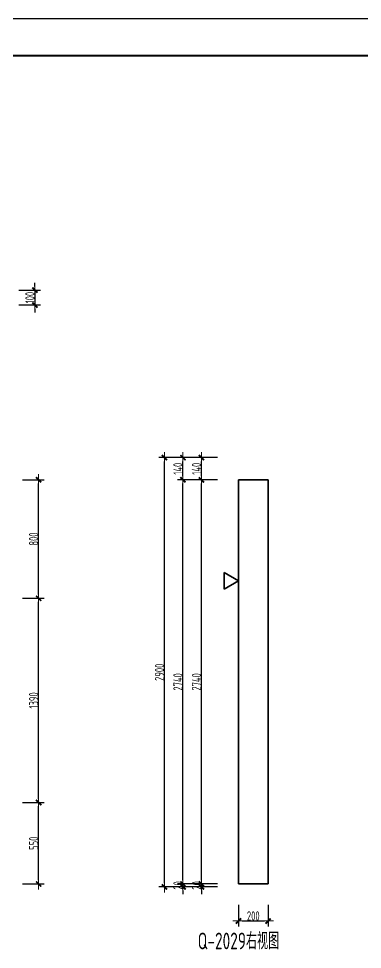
# Model space of a CAD drawing. Extents: x -85320 to 1679916, y -1321939 to 627.
# Drawn here: x 1458414 to 1467702, y -851022 to -825871 of the extents above; entities that cross this region are included whole.
import ezdxf
from ezdxf.enums import TextEntityAlignment as Align

# ---------------------------------------------------------------- set-up
doc = ezdxf.new("R2010")
doc.units = 0
doc.header["$LTSCALE"] = 1000
for name, color, linetype in [('BORDER', 7, 'Continuous'), ('打印线框', 7, 'Continuous'), ('拉模', 7, 'Continuous')]:
    doc.layers.add(name, color=color, linetype=linetype)
for name, color, linetype, lineweight in [('预制墙图名', 7, 'Continuous', 18), ('预制墙墙身水平筋', 130, 'Continuous', 18), ('预制墙墙身纵向受力筋', 1, 'Continuous', 18), ('预制墙详图标注', 3, 'Continuous', 18), ('预制墙详图轮廓', 3, 'Continuous', 35)]:
    doc.layers.add(name, color=color, linetype=linetype, lineweight=lineweight)
doc.styles.add('样式 1', font='yjkeng.shx', dxfattribs={"width": 0.7, "bigfont": 'yjkchn.shx'})
doc.styles.add('样式 2', font='yjkeng.shx', dxfattribs={"width": 0.7, "bigfont": 'yjkchn.shx'})
doc.dimstyles.new('盈建科结构', dxfattribs={"dimscale": 100, "dimtxt": 2.5, "dimasz": 1, "dimexe": 1.5, "dimexo": 0.625, "dimgap": 0.1, "dimtad": 1, "dimdec": 0, "dimrnd": 1, "dimzin": 0, "dimdsep": 46, "dimtxsty": '样式 1', "dimblk": '_yjkbk', "dimblk1": 'ARCHTICK', "dimblk2": 'ARCHTICK', "dimcen": 0.09, "dimadec": 0, "dimazin": 0, "dimtfac": 1, "dimtdec": 4, "dimtix": 1, "dimtmove": 2, "dimatfit": 3, "dimfxl": 1, "dimtolj": 1, "dimtzin": 0, "dimarcsym": 0})

# ---------------------------------------------------------------- blocks, each defined once
blk = doc.blocks.new('_yjkbk')
blk.add_line((-1, 0), (1.5, 0))
blk.add_lwpolyline([(-0.7, -0.7, 0.5, 0.5, 0), (0.7, 0.7, 0.5, 0.5, 0)], format="xyseb")
blk = doc.blocks.new('*D503')
at = {"layer": 'Defpoints', "color": 0, "transparency": 16777216}
for p in [(1458454, -847054), (1458954, -847054), (1458454, -849254)]:
    blk.add_point(p, dxfattribs=at)
at = {"layer": '预制墙详图标注', "color": 0, "lineweight": -2, "transparency": 16777216}
for p, q in [((1458516, -847054), (1459104, -847054)), ((1458954, -849154), (1458954, -847154)), ((1458516, -849254), (1459104, -849254))]:
    blk.add_line(p, q, dxfattribs=at)
at = {"layer": '预制墙详图标注', "color": 0, "lineweight": -2, "transparency": 16777216, "xscale": 100, "yscale": 100, "zscale": 100}
for p, rotation in [((1458954, -847054), 90), ((1458954, -849254), 270)]:
    blk.add_blockref('_yjkbk', p, dxfattribs=dict(at, rotation=rotation))
at = {"layer": '预制墙详图标注', "color": 0, "transparency": 16777216, "insert": (1458944, -848154), "char_height": 250, "attachment_point": 8, "rotation": 90, "style": '样式 1'}
blk.add_mtext('\\A1;550', dxfattribs=at)
blk = doc.blocks.new('_ArchTick')
at = {"color": 0, "linetype": 'ByBlock', "const_width": 0.4}
blk.add_lwpolyline([(-0.5, -0.5), (0.5, 0.5)], dxfattribs=at)
blk = doc.blocks.new('*D504')
at = {"layer": 'Defpoints', "color": 0, "transparency": 16777216}
for p in [(1458454, -838334), (1458954, -838334), (1458454, -841534)]:
    blk.add_point(p, dxfattribs=at)
at = {"layer": '预制墙详图标注', "color": 0, "lineweight": -2, "transparency": 16777216}
for p, q in [((1458516, -838334), (1459104, -838334)), ((1458954, -841434), (1458954, -838434)), ((1458516, -841534), (1459104, -841534))]:
    blk.add_line(p, q, dxfattribs=at)
at = {"layer": '预制墙详图标注', "color": 0, "lineweight": -2, "transparency": 16777216, "xscale": 100, "yscale": 100, "zscale": 100}
for p, rotation in [((1458954, -838334), 90), ((1458954, -841534), 270)]:
    blk.add_blockref('_yjkbk', p, dxfattribs=dict(at, rotation=rotation))
at = {"layer": '预制墙详图标注', "color": 0, "transparency": 16777216, "insert": (1458944, -839934), "char_height": 250, "attachment_point": 8, "rotation": 90, "style": '样式 1'}
blk.add_mtext('\\A1;800', dxfattribs=at)
blk = doc.blocks.new('*D506')
at = {"layer": 'Defpoints', "color": 0, "transparency": 16777216}
for p in [(1458354, -833209), (1458354, -833609), (1458854, -833609)]:
    blk.add_point(p, dxfattribs=at)
at = {"layer": '预制墙详图标注', "color": 0, "lineweight": -2, "transparency": 16777216}
for p, q in [((1458416, -833209), (1459004, -833209)), ((1458854, -833109), (1458854, -833009)), ((1458854, -833209), (1458854, -833609)), ((1458416, -833609), (1459004, -833609)), ((1458854, -833709), (1458854, -833809))]:
    blk.add_line(p, q, dxfattribs=at)
at = {"layer": '预制墙详图标注', "color": 0, "lineweight": -2, "transparency": 16777216, "xscale": 100, "yscale": 100, "zscale": 100}
for p, rotation in [((1458854, -833209), 270), ((1458854, -833609), 90)]:
    blk.add_blockref('_yjkbk', p, dxfattribs=dict(at, rotation=rotation))
at = {"layer": '预制墙详图标注', "color": 0, "transparency": 16777216, "insert": (1458844, -833409), "char_height": 250, "attachment_point": 8, "rotation": 90, "style": '样式 1'}
blk.add_mtext('\\A1;100', dxfattribs=at)
blk = doc.blocks.new('*D510')
at = {"layer": 'Defpoints', "color": 0, "transparency": 16777216}
for p in [(1464354, -849754), (1465154, -849754), (1465154, -850254)]:
    blk.add_point(p, dxfattribs=at)
at = {"layer": '预制墙详图标注', "color": 0, "lineweight": -2, "transparency": 16777216}
for p, q in [((1464354, -849816), (1464354, -850404)), ((1465154, -849816), (1465154, -850404)), ((1464454, -850254), (1465054, -850254))]:
    blk.add_line(p, q, dxfattribs=at)
at = {"layer": '预制墙详图标注', "color": 0, "lineweight": -2, "transparency": 16777216, "xscale": 100, "yscale": 100, "zscale": 100, "rotation": 180}
blk.add_blockref('_yjkbk', (1464354, -850254), dxfattribs=at)
at = {"layer": '预制墙详图标注', "color": 0, "lineweight": -2, "transparency": 16777216, "xscale": 100, "yscale": 100, "zscale": 100}
blk.add_blockref('_yjkbk', (1465154, -850254), dxfattribs=at)
at = {"layer": '预制墙详图标注', "color": 0, "transparency": 16777216, "insert": (1464754, -850244), "char_height": 250, "attachment_point": 8, "style": '样式 1'}
blk.add_mtext('\\A1;200', dxfattribs=at)
blk = doc.blocks.new('*D511')
at = {"layer": 'Defpoints', "color": 0, "transparency": 16777216}
for p in [(1463354, -849254), (1463854, -849254), (1463854, -849334)]:
    blk.add_point(p, dxfattribs=at)
at = {"layer": '预制墙详图标注', "color": 0, "lineweight": -2, "transparency": 16777216}
for p, q in [((1463354, -849154), (1463354, -849054)), ((1463791, -849254), (1463204, -849254)), ((1463791, -849334), (1463204, -849334)), ((1463354, -849334), (1463354, -849254)), ((1463354, -849434), (1463354, -849534))]:
    blk.add_line(p, q, dxfattribs=at)
at = {"layer": '预制墙详图标注', "color": 0, "lineweight": -2, "transparency": 16777216, "xscale": 100, "yscale": 100, "zscale": 100}
for p, rotation in [((1463354, -849254), 270), ((1463354, -849334), 90)]:
    blk.add_blockref('_yjkbk', p, dxfattribs=dict(at, rotation=rotation))
at = {"layer": '预制墙详图标注', "color": 0, "transparency": 16777216, "insert": (1463344, -849294), "char_height": 250, "attachment_point": 8, "rotation": 90, "style": '样式 1'}
blk.add_mtext('\\A1;20', dxfattribs=at)
blk = doc.blocks.new('*D512')
at = {"layer": 'Defpoints', "color": 0, "transparency": 16777216}
for p in [(1462854, -849254), (1463354, -849254), (1463354, -849334)]:
    blk.add_point(p, dxfattribs=at)
at = {"layer": '预制墙详图标注', "color": 0, "lineweight": -2, "transparency": 16777216}
for p, q in [((1462854, -849154), (1462854, -849054)), ((1463291, -849254), (1462704, -849254)), ((1463291, -849334), (1462704, -849334)), ((1462854, -849334), (1462854, -849254)), ((1462854, -849434), (1462854, -849534))]:
    blk.add_line(p, q, dxfattribs=at)
at = {"layer": '预制墙详图标注', "color": 0, "lineweight": -2, "transparency": 16777216, "xscale": 100, "yscale": 100, "zscale": 100}
for p, rotation in [((1462854, -849254), 270), ((1462854, -849334), 90)]:
    blk.add_blockref('_yjkbk', p, dxfattribs=dict(at, rotation=rotation))
at = {"layer": '预制墙详图标注', "color": 0, "transparency": 16777216, "insert": (1462844, -849294), "char_height": 250, "attachment_point": 8, "rotation": 90, "style": '样式 1'}
blk.add_mtext('\\A1;20', dxfattribs=at)
blk = doc.blocks.new('*D513')
at = {"layer": 'Defpoints', "color": 0, "transparency": 16777216}
for p in [(1462354, -837734), (1462854, -837734), (1462854, -849334)]:
    blk.add_point(p, dxfattribs=at)
at = {"layer": '预制墙详图标注', "color": 0, "lineweight": -2, "transparency": 16777216}
for p, q in [((1462791, -837734), (1462204, -837734)), ((1462354, -849234), (1462354, -837834)), ((1462791, -849334), (1462204, -849334))]:
    blk.add_line(p, q, dxfattribs=at)
at = {"layer": '预制墙详图标注', "color": 0, "lineweight": -2, "transparency": 16777216, "xscale": 100, "yscale": 100, "zscale": 100}
for p, rotation in [((1462354, -837734), 90), ((1462354, -849334), 270)]:
    blk.add_blockref('_yjkbk', p, dxfattribs=dict(at, rotation=rotation))
at = {"layer": '预制墙详图标注', "color": 0, "transparency": 16777216, "insert": (1462344, -843534), "char_height": 250, "attachment_point": 8, "rotation": 90, "style": '样式 1'}
blk.add_mtext('\\A1;2900', dxfattribs=at)
blk = doc.blocks.new('*D2319')
at = {"layer": 'Defpoints', "color": 0, "transparency": 16777216}
for p in [(1463354, -838334), (1463854, -838334), (1463854, -849254)]:
    blk.add_point(p, dxfattribs=at)
at = {"layer": '预制墙详图标注', "color": 0, "lineweight": -2, "transparency": 16777216}
for p, q in [((1463791, -838334), (1463204, -838334)), ((1463354, -849154), (1463354, -838434)), ((1463791, -849254), (1463204, -849254))]:
    blk.add_line(p, q, dxfattribs=at)
at = {"layer": '预制墙详图标注', "color": 0, "lineweight": -2, "transparency": 16777216, "xscale": 100, "yscale": 100, "zscale": 100}
for p, rotation in [((1463354, -838334), 90), ((1463354, -849254), 270)]:
    blk.add_blockref('_yjkbk', p, dxfattribs=dict(at, rotation=rotation))
at = {"layer": '预制墙详图标注', "color": 0, "transparency": 16777216, "insert": (1463344, -843794), "char_height": 250, "attachment_point": 8, "rotation": 90, "style": '样式 1'}
blk.add_mtext('\\A1;2740', dxfattribs=at)
blk = doc.blocks.new('*D2320')
at = {"layer": 'Defpoints', "color": 0, "transparency": 16777216}
for p in [(1463354, -837734), (1463854, -837734), (1463854, -838334)]:
    blk.add_point(p, dxfattribs=at)
at = {"layer": '预制墙详图标注', "color": 0, "lineweight": -2, "transparency": 16777216}
for p, q in [((1463791, -837734), (1463204, -837734)), ((1463354, -838234), (1463354, -837834)), ((1463791, -838334), (1463204, -838334))]:
    blk.add_line(p, q, dxfattribs=at)
at = {"layer": '预制墙详图标注', "color": 0, "lineweight": -2, "transparency": 16777216, "xscale": 100, "yscale": 100, "zscale": 100}
for p, rotation in [((1463354, -837734), 90), ((1463354, -838334), 270)]:
    blk.add_blockref('_yjkbk', p, dxfattribs=dict(at, rotation=rotation))
at = {"layer": '预制墙详图标注', "color": 0, "transparency": 16777216, "insert": (1463344, -838034), "char_height": 250, "attachment_point": 8, "rotation": 90, "style": '样式 1'}
blk.add_mtext('\\A1;140', dxfattribs=at)
blk = doc.blocks.new('*D2321')
at = {"layer": 'Defpoints', "color": 0, "transparency": 16777216}
for p in [(1462854, -838334), (1463354, -838334), (1463354, -849254)]:
    blk.add_point(p, dxfattribs=at)
at = {"layer": '预制墙详图标注', "color": 0, "lineweight": -2, "transparency": 16777216}
for p, q in [((1463291, -838334), (1462704, -838334)), ((1462854, -849154), (1462854, -838434)), ((1463291, -849254), (1462704, -849254))]:
    blk.add_line(p, q, dxfattribs=at)
at = {"layer": '预制墙详图标注', "color": 0, "lineweight": -2, "transparency": 16777216, "xscale": 100, "yscale": 100, "zscale": 100}
for p, rotation in [((1462854, -838334), 90), ((1462854, -849254), 270)]:
    blk.add_blockref('_yjkbk', p, dxfattribs=dict(at, rotation=rotation))
at = {"layer": '预制墙详图标注', "color": 0, "transparency": 16777216, "insert": (1462844, -843794), "char_height": 250, "attachment_point": 8, "rotation": 90, "style": '样式 1'}
blk.add_mtext('\\A1;2740', dxfattribs=at)
blk = doc.blocks.new('*D2322')
at = {"layer": 'Defpoints', "color": 0, "transparency": 16777216}
for p in [(1462854, -837734), (1463354, -837734), (1463354, -838334)]:
    blk.add_point(p, dxfattribs=at)
at = {"layer": '预制墙详图标注', "color": 0, "lineweight": -2, "transparency": 16777216}
for p, q in [((1463291, -837734), (1462704, -837734)), ((1462854, -838234), (1462854, -837834)), ((1463291, -838334), (1462704, -838334))]:
    blk.add_line(p, q, dxfattribs=at)
at = {"layer": '预制墙详图标注', "color": 0, "lineweight": -2, "transparency": 16777216, "xscale": 100, "yscale": 100, "zscale": 100}
for p, rotation in [((1462854, -837734), 90), ((1462854, -838334), 270)]:
    blk.add_blockref('_yjkbk', p, dxfattribs=dict(at, rotation=rotation))
at = {"layer": '预制墙详图标注', "color": 0, "transparency": 16777216, "insert": (1462844, -838034), "char_height": 250, "attachment_point": 8, "rotation": 90, "style": '样式 1'}
blk.add_mtext('\\A1;140', dxfattribs=at)
blk = doc.blocks.new('*D2510')
at = {"layer": 'Defpoints', "color": 0, "transparency": 16777216}
for p in [(1458454, -841534), (1458954, -841534), (1458454, -847054)]:
    blk.add_point(p, dxfattribs=at)
at = {"layer": '预制墙详图标注', "color": 0, "lineweight": -2, "transparency": 16777216}
for p, q in [((1458516, -841534), (1459104, -841534)), ((1458954, -846954), (1458954, -841634)), ((1458516, -847054), (1459104, -847054))]:
    blk.add_line(p, q, dxfattribs=at)
at = {"layer": '预制墙详图标注', "color": 0, "lineweight": -2, "transparency": 16777216, "xscale": 100, "yscale": 100, "zscale": 100}
for p, rotation in [((1458954, -841534), 90), ((1458954, -847054), 270)]:
    blk.add_blockref('_yjkbk', p, dxfattribs=dict(at, rotation=rotation))
at = {"layer": '预制墙详图标注', "color": 0, "transparency": 16777216, "insert": (1458944, -844294), "char_height": 250, "attachment_point": 8, "rotation": 90, "style": '样式 1'}
blk.add_mtext('\\A1;1390', dxfattribs=at)
blk = doc.blocks.new('图框1')
at = {"layer": 'BORDER', "const_width": 50}
blk.add_lwpolyline([(1377779, -823089), (1377779, -783089), (1433679, -783089), (1433679, -823089)], close=True, dxfattribs=at)

msp = doc.modelspace()

# ---------------------------------------------------------------- linework, layer by layer
at = {"layer": '打印线框', "color": 1}
msp.add_lwpolyline([(1439339.784, -867870.959), (1439339.784, -825870.959), (1498739.784, -825870.959), (1498739.784, -867870.959)], close=True, dxfattribs=at)
at = {"layer": '预制墙墙身水平筋', "lineweight": 18, "const_width": 0.18}
for points in [[(1464715.4, -838493.636), (1464465.684, -838493.636), (1464465.684, -838453.636), (1464715.4, -838453.636), (1464715.4, -838493.636), (1464465.684, -838493.636), (1464465.684, -838453.636), (1464715.4, -838453.636)], [(1464791.967, -838453.636), (1465041.684, -838453.636), (1465041.684, -838493.636), (1464791.967, -838493.636), (1464791.967, -838453.636), (1465041.684, -838453.636), (1465041.684, -838493.636), (1464791.967, -838493.636)], [(1464715.4, -839313.636), (1464465.684, -839313.636), (1464465.684, -839273.636), (1464715.4, -839273.636), (1464715.4, -839313.636), (1464465.684, -839313.636), (1464465.684, -839273.636), (1464715.4, -839273.636)], [(1464791.967, -839273.636), (1465041.684, -839273.636), (1465041.684, -839313.636), (1464791.967, -839313.636), (1464791.967, -839273.636), (1465041.684, -839273.636), (1465041.684, -839313.636), (1464791.967, -839313.636)], [(1464715.4, -840113.636), (1464465.684, -840113.636), (1464465.684, -840073.636), (1464715.4, -840073.636), (1464715.4, -840113.636), (1464465.684, -840113.636), (1464465.684, -840073.636), (1464715.4, -840073.636)], [(1464791.967, -840073.636), (1465041.684, -840073.636), (1465041.684, -840113.636), (1464791.967, -840113.636), (1464791.967, -840073.636), (1465041.684, -840073.636), (1465041.684, -840113.636), (1464791.967, -840113.636)], [(1464715.4, -840913.636), (1464465.684, -840913.636), (1464465.684, -840873.636), (1464715.4, -840873.636), (1464715.4, -840913.636), (1464465.684, -840913.636), (1464465.684, -840873.636), (1464715.4, -840873.636)], [(1464791.967, -840873.636), (1465041.684, -840873.636), (1465041.684, -840913.636), (1464791.967, -840913.636), (1464791.967, -840873.636), (1465041.684, -840873.636), (1465041.684, -840913.636), (1464791.967, -840913.636)], [(1464715.4, -841713.636), (1464465.684, -841713.636), (1464465.684, -841673.636), (1464715.4, -841673.636), (1464715.4, -841713.636), (1464465.684, -841713.636), (1464465.684, -841673.636), (1464715.4, -841673.636)], [(1464791.967, -841673.636), (1465041.684, -841673.636), (1465041.684, -841713.636), (1464791.967, -841713.636), (1464791.967, -841673.636), (1465041.684, -841673.636), (1465041.684, -841713.636), (1464791.967, -841713.636)], [(1464715.4, -842513.636), (1464465.684, -842513.636), (1464465.684, -842473.636), (1464715.4, -842473.636), (1464715.4, -842513.636), (1464465.684, -842513.636), (1464465.684, -842473.636), (1464715.4, -842473.636)], [(1464791.967, -842473.636), (1465041.684, -842473.636), (1465041.684, -842513.636), (1464791.967, -842513.636), (1464791.967, -842473.636), (1465041.684, -842473.636), (1465041.684, -842513.636), (1464791.967, -842513.636)], [(1464715.4, -843313.636), (1464465.684, -843313.636), (1464465.684, -843273.636), (1464715.4, -843273.636), (1464715.4, -843313.636), (1464465.684, -843313.636), (1464465.684, -843273.636), (1464715.4, -843273.636)], [(1464791.967, -843273.636), (1465041.684, -843273.636), (1465041.684, -843313.636), (1464791.967, -843313.636), (1464791.967, -843273.636), (1465041.684, -843273.636), (1465041.684, -843313.636), (1464791.967, -843313.636)], [(1464715.4, -844113.636), (1464465.684, -844113.636), (1464465.684, -844073.636), (1464715.4, -844073.636), (1464715.4, -844113.636), (1464465.684, -844113.636), (1464465.684, -844073.636), (1464715.4, -844073.636)], [(1464791.967, -844073.636), (1465041.684, -844073.636), (1465041.684, -844113.636), (1464791.967, -844113.636), (1464791.967, -844073.636), (1465041.684, -844073.636), (1465041.684, -844113.636), (1464791.967, -844113.636)], [(1464715.4, -844913.636), (1464465.684, -844913.636), (1464465.684, -844873.636), (1464715.4, -844873.636), (1464715.4, -844913.636), (1464465.684, -844913.636), (1464465.684, -844873.636), (1464715.4, -844873.636)], [(1464791.967, -844873.636), (1465041.684, -844873.636), (1465041.684, -844913.636), (1464791.967, -844913.636), (1464791.967, -844873.636), (1465041.684, -844873.636), (1465041.684, -844913.636), (1464791.967, -844913.636)], [(1464715.4, -845713.636), (1464465.684, -845713.636), (1464465.684, -845673.636), (1464715.4, -845673.636), (1464715.4, -845713.636), (1464465.684, -845713.636), (1464465.684, -845673.636), (1464715.4, -845673.636)], [(1464791.967, -845673.636), (1465041.684, -845673.636), (1465041.684, -845713.636), (1464791.967, -845713.636), (1464791.967, -845673.636), (1465041.684, -845673.636), (1465041.684, -845713.636), (1464791.967, -845713.636)], [(1464715.4, -846513.636), (1464465.684, -846513.636), (1464465.684, -846473.636), (1464715.4, -846473.636), (1464715.4, -846513.636), (1464465.684, -846513.636), (1464465.684, -846473.636), (1464715.4, -846473.636)], [(1464791.967, -846473.636), (1465041.684, -846473.636), (1465041.684, -846513.636), (1464791.967, -846513.636), (1464791.967, -846473.636), (1465041.684, -846473.636), (1465041.684, -846513.636), (1464791.967, -846513.636)], [(1464715.4, -847313.636), (1464465.684, -847313.636), (1464465.684, -847273.636), (1464715.4, -847273.636), (1464715.4, -847313.636), (1464465.684, -847313.636), (1464465.684, -847273.636), (1464715.4, -847273.636)], [(1464791.967, -847273.636), (1465041.684, -847273.636), (1465041.684, -847313.636), (1464791.967, -847313.636), (1464791.967, -847273.636), (1465041.684, -847273.636), (1465041.684, -847313.636), (1464791.967, -847313.636)], [(1464715.4, -847713.636), (1464465.684, -847713.636), (1464465.684, -847673.636), (1464715.4, -847673.636), (1464715.4, -847713.636), (1464465.684, -847713.636), (1464465.684, -847673.636), (1464715.4, -847673.636)], [(1464791.967, -847673.636), (1465041.684, -847673.636), (1465041.684, -847713.636), (1464791.967, -847713.636), (1464791.967, -847673.636), (1465041.684, -847673.636), (1465041.684, -847713.636), (1464791.967, -847713.636)], [(1464715.4, -848113.636), (1464465.684, -848113.636), (1464465.684, -848073.636), (1464715.4, -848073.636), (1464715.4, -848113.636), (1464465.684, -848113.636), (1464465.684, -848073.636), (1464715.4, -848073.636)], [(1464791.967, -848073.636), (1465041.684, -848073.636), (1465041.684, -848113.636), (1464791.967, -848113.636), (1464791.967, -848073.636), (1465041.684, -848073.636), (1465041.684, -848113.636), (1464791.967, -848113.636)], [(1464715.4, -848513.636), (1464465.684, -848513.636), (1464465.684, -848473.636), (1464715.4, -848473.636), (1464715.4, -848513.636), (1464465.684, -848513.636), (1464465.684, -848473.636), (1464715.4, -848473.636)], [(1464791.967, -848473.636), (1465041.684, -848473.636), (1465041.684, -848513.636), (1464791.967, -848513.636), (1464791.967, -848473.636), (1465041.684, -848473.636), (1465041.684, -848513.636), (1464791.967, -848513.636)], [(1464679.4, -848953.636), (1464429.684, -848953.636), (1464429.684, -848913.636), (1464679.4, -848913.636), (1464679.4, -848953.636), (1464429.684, -848953.636), (1464429.684, -848913.636), (1464679.4, -848913.636)], [(1464827.967, -848913.636), (1465077.684, -848913.636), (1465077.684, -848953.636), (1464827.967, -848953.636), (1464827.967, -848913.636), (1465077.684, -848913.636), (1465077.684, -848953.636), (1464827.967, -848953.636)]]:
    msp.add_lwpolyline(points, close=True, dxfattribs=at)
at = {"layer": '预制墙墙身纵向受力筋', "lineweight": 18, "const_width": 0.18}
for points in [[(1464477.684, -838333.636), (1464477.684, -837269.636), (1464541.684, -837269.636), (1464541.684, -838333.636)], [(1464965.684, -838333.636), (1464965.684, -837269.636), (1465029.684, -837269.636), (1465029.684, -838333.636)]]:
    msp.add_lwpolyline(points, close=True, dxfattribs=at)
at = {"layer": '预制墙详图标注', "lineweight": 35}
for p, q in [((1464353.684, -841063.636), (1463963.972, -840838.636)), ((1463963.972, -840838.636), (1463963.972, -841288.636)), ((1464353.684, -841063.636), (1463963.972, -841288.636))]:
    msp.add_line(p, q, dxfattribs=at)
at = {"layer": '预制墙详图轮廓', "lineweight": 35}
for p, q in [((1464353.684, -838333.636), (1465153.684, -838333.636)), ((1464353.684, -849253.636), (1464353.684, -838333.636)), ((1465153.684, -849253.636), (1465153.684, -838333.636)), ((1464353.684, -849253.636), (1465153.684, -849253.636))]:
    msp.add_line(p, q, dxfattribs=at)

# ---------------------------------------------------------------- block references
at = {"layer": '拉模', "color": 3}
msp.add_blockref('图框1', (64060.835, -43782.265), dxfattribs=at)

# ---------------------------------------------------------------- texts
at = {"layer": '预制墙图名', "linetype": 'Continuous', "style": '样式 2', "width": 0.7}
msp.add_text('Q-2029右视图', height=450, dxfattribs=at).set_placement((1464353.684, -851154.493), align=Align.BOTTOM_CENTER)

# ---------------------------------------------------------------- dimensions: what is measured, and where the dimension line sits
at = {"layer": '预制墙详图标注'}
for p1, p2, distance, picture, middle in [((1458353.684, -833208.636), (1458353.684, -833608.636), 500, '*D506', (1458718.684, -833408.636)), ((1462853.684, -849333.636), (1462853.684, -837733.636), 500, '*D513', (1462218.684, -843533.636)), ((1458453.684, -841533.636), (1458453.684, -838333.636), -500, '*D504', (1458818.684, -839933.636)), ((1458453.684, -849253.636), (1458453.684, -847053.636), -500, '*D503', (1458818.684, -848153.636)), ((1463353.684, -849333.636), (1463353.684, -849253.636), 500, '*D512', (1462718.684, -849293.636)), ((1463853.684, -849333.636), (1463853.684, -849253.636), 500, '*D511', (1463218.684, -849293.636)), ((1464353.684, -849753.636), (1465153.684, -849753.636), -500, '*D510', (1464753.684, -850118.636))]:
    dim = msp.add_aligned_dim(p1=p1, p2=p2, distance=distance, dimstyle='盈建科结构', override={"dimscale": 100, "dimtxt": 2.5, "dimasz": 1, "dimexe": 1.5, "dimexo": 0.625, "dimgap": 0.1, "dimtad": 1, "dimlfac": 0.25, "dimrnd": 5, "dimdle": 0, "dimtix": 1, "dimfxlon": 0}, dxfattribs=at)
    dim.commit()
    dim.dimension.update_dxf_attribs({"geometry": picture, "text_midpoint": middle})
for p1, p2, distance, text, picture, middle in [((1463353.684, -838333.636), (1463353.684, -837733.636), 500, '140', '*D2322', (1462718.684, -838033.636)), ((1463853.684, -838333.636), (1463853.684, -837733.636), 500, '140', '*D2320', (1463218.684, -838033.636)), ((1463353.684, -849253.636), (1463353.684, -838333.636), 500, '2740', '*D2321', (1462718.684, -843793.636)), ((1463853.684, -849253.636), (1463853.684, -838333.636), 500, '2740', '*D2319', (1463218.684, -843793.636)), ((1458453.684, -847053.636), (1458453.684, -841533.636), -500, '1390', '*D2510', (1458818.684, -844293.636))]:
    dim = msp.add_aligned_dim(p1=p1, p2=p2, distance=distance, text=text, dimstyle='盈建科结构', override={"dimscale": 100, "dimtxt": 2.5, "dimasz": 1, "dimexe": 1.5, "dimexo": 0.625, "dimgap": 0.1, "dimtad": 1, "dimlfac": 0.25, "dimrnd": 5, "dimdle": 0, "dimtix": 1, "dimfxlon": 0}, dxfattribs=at)
    dim.commit()
    dim.dimension.update_dxf_attribs({"geometry": picture, "text_midpoint": middle})

doc.saveas('drawing.dxf')
